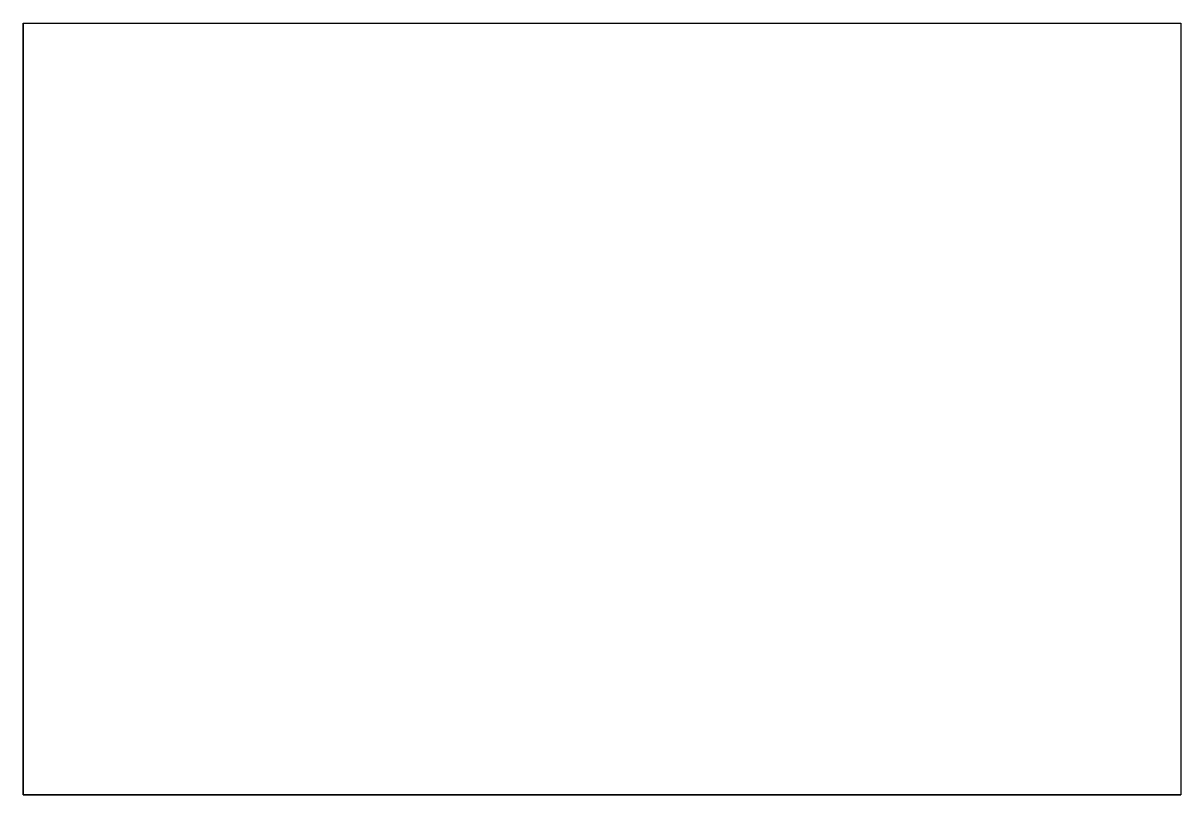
# Model space of a CAD drawing. Header units: millimetres. Extents: x 100 to 250, y 150 to 250.
import ezdxf

# ---------------------------------------------------------------- set-up
doc = ezdxf.new("R2010")
doc.units = ezdxf.units.MM

msp = doc.modelspace()

# ---------------------------------------------------------------- linework, layer by layer
for p, q in [((100, 250), (250, 250)), ((100, 150), (100, 250)), ((250, 250), (250, 150)), ((250, 150), (100, 150))]:
    msp.add_line(p, q)
at = {"extrusion": (1, -3.44509e-16, -7.64964e-32)}
for p, q in [((100, 250), (100, 250, 150)), ((100, 250, 150), (100, 150, 150)), ((250, 250), (250, 250, 150)), ((250, 250, 150), (250, 150, 150)), ((100, 150, 150), (100, 150)), ((250, 150, 150), (250, 150))]:
    msp.add_line(p, q, dxfattribs=at)
at = {"extrusion": (7.88598e-16, 1, 2.22045e-16)}
for centre, radius, start, end in [((-175, 118.05, 250), 81.52, 23.0722, 156.9278), ((-175, 118.52, 150), 81.34, 22.7669, 157.2331)]:
    msp.add_arc(centre, radius, start, end, dxfattribs=at)

doc.saveas('drawing.dxf')
